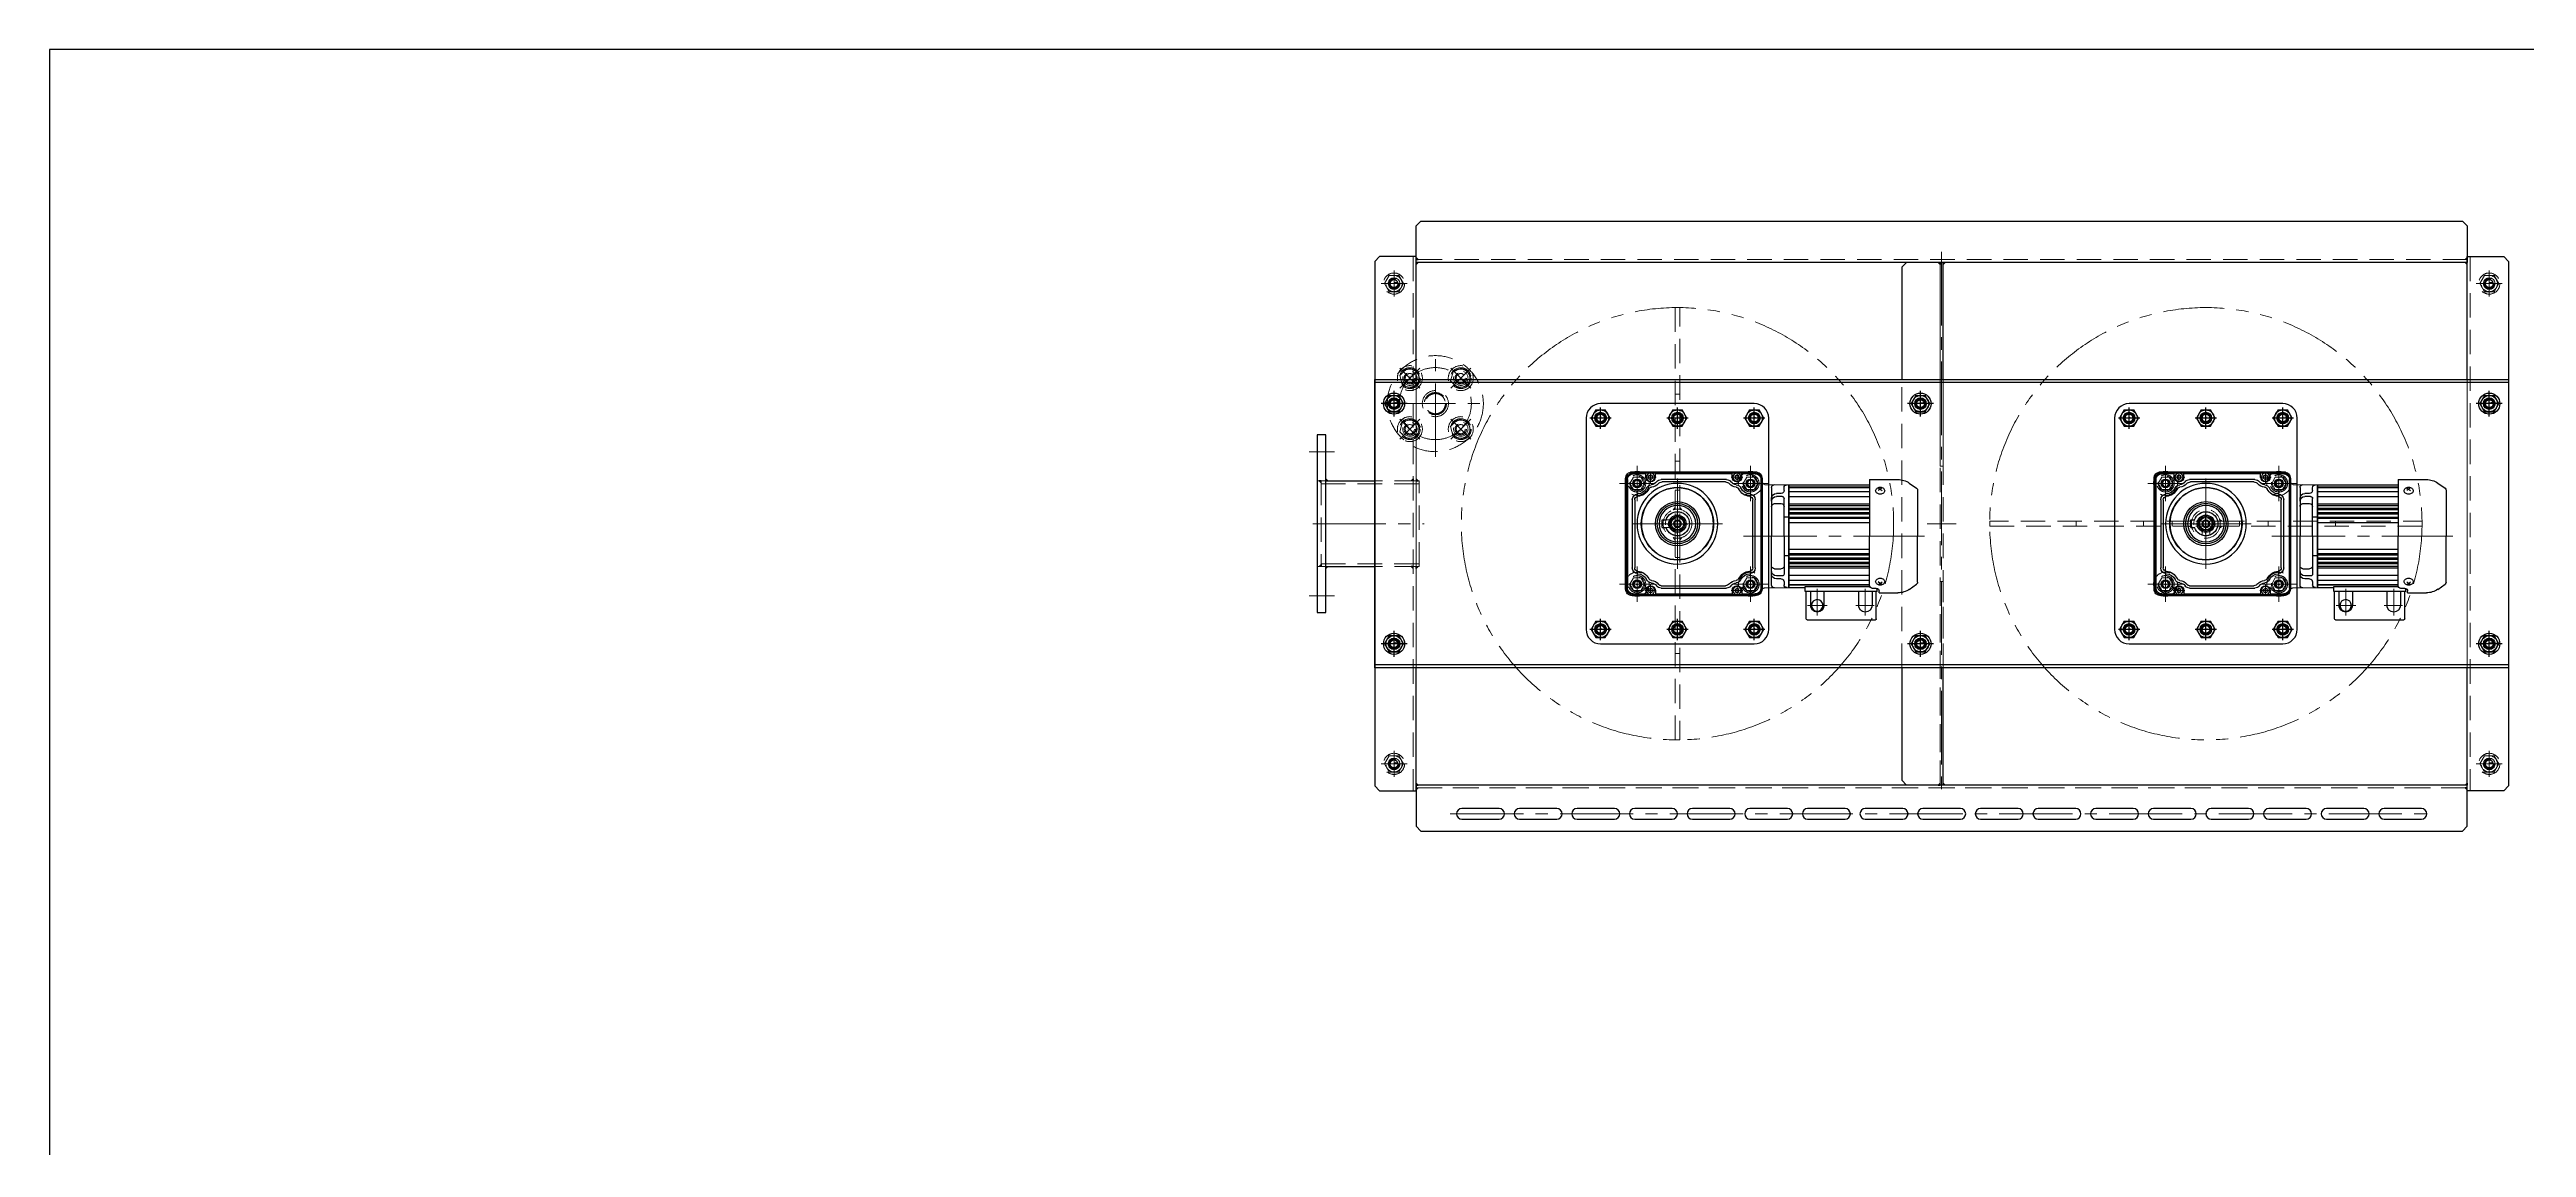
# Model space of a CAD drawing. Header units: millimetres. Extents: x -8731 to 85711, y -14522 to 31379.
# Drawn here: x 42917 to 45495, y 7330 to 8473 of the extents above; entities that cross this region are included whole.
import ezdxf

# ---------------------------------------------------------------- set-up
doc = ezdxf.new("R2010")
doc.units = ezdxf.units.MM
doc.header["$LTSCALE"] = 4
for name, pattern in [('CENTER2', [28.575, 19.05, -3.175, 3.175, -3.175]), ('HIDDEN', [9.525, 6.35, -3.175]), ('PHANTOM2', [31.75, 15.875, -3.175, 3.175, -3.175, 3.175, -3.175])]:
    doc.linetypes.add(name, pattern=pattern)
for name, color, linetype, lineweight in [('04_HIDDEN', 2, 'HIDDEN', 13), ('05_CENTER', 4, 'CENTER2', 13), ('06_PHANTOM', 2, 'PHANTOM2', 13)]:
    doc.layers.add(name, color=color, linetype=linetype, lineweight=lineweight)
doc.layers.add('10_DRAFT', color=8, linetype='Continuous', lineweight=0, plot=False)
doc.styles.add('KANJI0', font='txt.shx', dxfattribs={"width": 0.9, "height": 30, "bigfont": 'bigfont'})
doc.styles.add('KSS_TXT', font='txt.shx', dxfattribs={"bigfont": 'extfont2.shx'})
doc.styles.add('KSS_TXT_L', font='txt.shx', dxfattribs={"height": 9, "bigfont": 'extfont2.shx'})

# ---------------------------------------------------------------- blocks, each defined once
blk = doc.blocks.new('A$C64556005_1')
at = {"color": 0}
for p, q in [((-1120, 28), (-1120, -528)), ((-20, 28), (-20, -528)), ((-23, 25), (-1117, 25)), ((-23, 22), (-1117, 22)), ((-571.5, 22), (-571.5, -190)), ((-571.5, -190), (-571.5, 22)), ((-568.5, -190), (-568.5, 22)), ((-568.5, -190), (-571.5, -190)), ((-568.5, -310), (-571.5, -310)), ((-571.5, -310), (-571.5, -522)), ((-571.5, -522), (-571.5, -310)), ((-568.5, -522), (-568.5, -310)), ((-1117, -522), (-23, -522)), ((-1117, -525), (-23, -525))]:
    blk.add_line(p, q, dxfattribs=at)
for points in [[(-1117, 28), (-1117, 28), (-1155, 28), (-1160, 23), (-1160, -523), (-1155, -528), (-1117, -528), (-1117, 28)], [(-23, 28), (-23, 28), (15, 28), (20, 23), (20, -523), (15, -528), (-23, -528), (-23, 28)]]:
    blk.add_lwpolyline(points, dxfattribs=at)
at = {"color": 3}
for points in [[(-1117, 25), (-1115, 25), (-1115, 25), (-1117, 27)], [(-23, 25), (-25, 25), (-25, 25), (-23, 27)], [(-1117, 22), (-1115, 22), (-1115, 22), (-1117, 20)], [(-571.5, 22), (-571.5, 20), (-571.5, 20), (-573.5, 22)], [(-568.5, 22), (-568.5, 20), (-568.5, 20), (-566.5, 22)], [(-23, 22), (-25, 22), (-25, 22), (-23, 20)], [(-1117, -522), (-1115, -522), (-1115, -522), (-1117, -520)], [(-1117, -525), (-1115, -525), (-1115, -525), (-1117, -527)], [(-571.5, -522), (-571.5, -520), (-571.5, -520), (-573.5, -522)], [(-568.5, -522), (-568.5, -520), (-568.5, -520), (-566.5, -522)], [(-23, -522), (-25, -522), (-25, -522), (-23, -520)], [(-23, -525), (-25, -525), (-25, -525), (-23, -527)]]:
    blk.add_lwpolyline(points, close=True, dxfattribs=at)
at = {"color": 0}
for centre, radius in [((-1140, 0), 6), ((0, 0), 6), ((-1097, -125), 10.5), ((-1140, -500), 6), ((0, -500), 6)]:
    blk.add_circle(centre, radius, dxfattribs=at)
at = {"layer": '04_HIDDEN'}
for centre, radius in [((-1097, -125), 50), ((-1123.5, -98.5), 7.5), ((-1070.5, -98.5), 7.5), ((-1097, -125), 13.6), ((-1097, -125), 11.5), ((-1123.5, -151.5), 7.5), ((-1070.5, -151.5), 7.5)]:
    blk.add_circle(centre, radius, dxfattribs=at)
at = {"layer": '05_CENTER'}
for p, q in [((-570, 32.6), (-570, -532.6)), ((-1130.7, 0), (-1149.3, 0)), ((-1140, 9.3), (-1140, -9.3)), ((-9.3, 0), (9.3, 0)), ((0, 9.3), (0, -9.3)), ((-1097, -180.2), (-1097, -69.8)), ((-1113.7, -108.3), (-1133.4, -88.6)), ((-1080.3, -108.3), (-1060.6, -88.6)), ((-1152.2, -125), (-1041.8, -125)), ((-1113.7, -141.7), (-1133.4, -161.4)), ((-1080.3, -141.7), (-1060.6, -161.4)), ((-555, -250), (-585.1, -250)), ((-1130.7, -500), (-1149.3, -500)), ((-1140, -490.7), (-1140, -509.3)), ((-9.3, -500), (9.3, -500)), ((0, -490.7), (0, -509.3))]:
    blk.add_line(p, q, dxfattribs=at)
blk.add_circle((-1097, -125), 37.5, dxfattribs=at)
at = {"layer": '10_DRAFT'}
for p, q in [((-830.4, -250), (-859.6, -250)), ((-845, -264.6), (-845, -235.4)), ((-280.4, -250), (-309.6, -250)), ((-295, -264.6), (-295, -235.4))]:
    blk.add_line(p, q, dxfattribs=at)
blk = doc.blocks.new('12b_1_1_1')
at = {"color": 0, "linetype": 'CENTER2'}
for p, q in [((14.8, 0), (-14.8, 0)), ((0, -14.8), (0, 14.8))]:
    blk.add_line(p, q, dxfattribs=at)
at = {"color": 0}
for p, q in [((-5.5, 9.5), (-10.9, 0)), ((-10.9, 0), (-5.5, -9.5)), ((5.5, 9.5), (-5.5, 9.5)), ((11, 0), (5.5, 9.5)), ((5.5, -9.5), (11, 0)), ((-5.5, -9.5), (5.5, -9.5))]:
    blk.add_line(p, q, dxfattribs=at)
for radius in [13, 10.8, 9.48, 6, 4.75]:
    blk.add_circle((0, 0), radius, dxfattribs=at)
at = {"layer": '10_DRAFT', "linetype": 'CENTER2', "style": 'KANJI0', "width": 0.82}
blk.add_text('Ｍ１２', height=1.5, dxfattribs=at).set_placement((0.3, 0.1))
blk = doc.blocks.new('*U809')
at = {"layer": '04_HIDDEN', "rotation": 45}
blk.add_blockref('12b_1_1_1', (0, 0), dxfattribs=at)
blk = doc.blocks.new('*U808')
at = {"color": 0, "linetype": 'ByBlock', "lineweight": -2, "transparency": 16777216}
blk.add_blockref('*U809', (44332.5, 7715.9), dxfattribs=at)
for p, rotation in [((44385.5, 7715.9), 270), ((44332.5, 7662.8), 90), ((44385.5, 7662.8), 180)]:
    blk.add_blockref('*U809', p, dxfattribs=dict(at, rotation=rotation))
blk = doc.blocks.new('M8Tz_2_1')
at = {"color": 0}
for radius in [4, 3.25]:
    blk.add_circle((0, 0), radius, dxfattribs=at)
at = {"layer": '05_CENTER'}
for p, q in [((6.9, 0), (-6.9, 0)), ((0, -6.9), (0, 6.9))]:
    blk.add_line(p, q, dxfattribs=at)
blk = doc.blocks.new('A$C516F0479_1')
at = {"color": 0}
for p, q in [((2.5, 225), (-2.5, 225)), ((-2.5, 14.8), (-2.5, 225)), ((2.5, 225), (2.5, 14.8)), ((2.5, 135), (-2.5, 135)), ((2.5, 65), (-2.5, 65)), ((2.5, 35), (-2.5, 35)), ((-2.5, 15), (2.5, 15)), ((8.5, 4), (11.8, 4)), ((8.5, 4), (8.5, -4)), ((-2.5, -14.8), (-2.5, -225)), ((-2.5, -15), (2.5, -15)), ((2.5, -225), (2.5, -14.8)), ((8.5, -4), (11.8, -4)), ((2.5, -35), (-2.5, -35)), ((2.5, -65), (-2.5, -65)), ((2.5, -135), (-2.5, -135)), ((2.5, -225), (-2.5, -225))]:
    blk.add_line(p, q, dxfattribs=at)
at = {"color": 3}
for points in [[(-2.5, 14.8), (-4.5, 14.3), (-2.5, 17), (-2.5, 17)], [(2.5, 14.8), (4.5, 14.3), (2.5, 17), (2.5, 17)], [(-2.5, -14.8), (-4.5, -14.3), (-2.5, -17), (-2.5, -17)], [(2.5, -14.8), (4.5, -14.3), (2.5, -17), (2.5, -17)]]:
    blk.add_lwpolyline(points, close=True, dxfattribs=at)
at = {"color": 0}
for radius in [15, 12.5]:
    blk.add_circle((0, 0), radius, dxfattribs=at)
at = {"layer": '04_HIDDEN'}
for p, q in [((-2.5, 14.8), (-2.5, -14.8)), ((2.5, 14.8), (2.5, -14.8))]:
    blk.add_line(p, q, dxfattribs=at)
at = {"layer": '05_CENTER'}
for p, q in [((21.7, 0), (-21.7, 0)), ((0, -21.7), (0, 21.7))]:
    blk.add_line(p, q, dxfattribs=at)
blk.add_blockref('M8Tz_2_1', (0, 0))
blk = doc.blocks.new('A$C54C30508_1_1')
at = {"color": 0}
for p, q in [((-65, -28), (-60, -23)), ((-60, -23), (-22, -23)), ((-22, -23), (-22, -1117)), ((565, -23), (522, -23)), ((522, -23), (522, -1117)), ((570, -28), (565, -23)), ((-65, -1112), (-65, -28)), ((570, -1112), (570, -28)), ((546.5, -70.5), (546.5, -109.5)), ((557.5, -109.5), (557.5, -70.5)), ((546.5, -130.5), (546.5, -169.5)), ((557.5, -169.5), (557.5, -130.5)), ((546.5, -190.5), (546.5, -229.5)), ((557.5, -229.5), (557.5, -190.5)), ((546.5, -250.5), (546.5, -289.5)), ((557.5, -289.5), (557.5, -250.5)), ((546.5, -310.5), (546.5, -349.5)), ((557.5, -349.5), (557.5, -310.5)), ((546.5, -370.5), (546.5, -409.5)), ((557.5, -409.5), (557.5, -370.5)), ((546.5, -430.5), (546.5, -469.5)), ((557.5, -469.5), (557.5, -430.5)), ((546.5, -490.5), (546.5, -529.5)), ((557.5, -529.5), (557.5, -490.5)), ((546.5, -550.5), (546.5, -589.5)), ((557.5, -589.5), (557.5, -550.5)), ((100, -568.5), (-22, -568.5)), ((522, -568.5), (400, -568.5)), ((-17, -611.5), (-22, -606.5)), ((-17, -611.5), (100, -611.5)), ((400, -611.5), (517, -611.5)), ((517, -611.5), (522, -606.5)), ((546.5, -610.5), (546.5, -649.5)), ((557.5, -649.5), (557.5, -610.5)), ((546.5, -670.5), (546.5, -709.5)), ((557.5, -709.5), (557.5, -670.5)), ((546.5, -730.5), (546.5, -769.5)), ((557.5, -769.5), (557.5, -730.5)), ((546.5, -790.5), (546.5, -829.5)), ((557.5, -829.5), (557.5, -790.5)), ((546.5, -850.5), (546.5, -889.5)), ((557.5, -889.5), (557.5, -850.5)), ((546.5, -910.5), (546.5, -949.5)), ((557.5, -949.5), (557.5, -910.5)), ((546.5, -970.5), (546.5, -1009.5)), ((557.5, -1009.5), (557.5, -970.5)), ((546.5, -1030.5), (546.5, -1069.5)), ((557.5, -1069.5), (557.5, -1030.5)), ((-65, -1112), (-60, -1117)), ((-22, -1117), (-60, -1117)), ((522, -1117), (565, -1117)), ((570, -1112), (565, -1117)), ((205.4, -1211), (205.4, -1160)), ((294.5, -1211), (294.5, -1160))]:
    blk.add_line(p, q, dxfattribs=at)
for points in [[(100, -23), (-28, -23), (-28, 15), (-23, 20), (523, 20), (528, 15), (528, -23), (400, -23)], [(100, -1117), (-28, -1117), (-28, -1155), (-23, -1160), (523, -1160), (528, -1155), (528, -1117), (400, -1117)]]:
    blk.add_lwpolyline(points, dxfattribs=at)
at = {"color": 3}
for points in [[(-25, -23), (-25, -25), (-25, -25), (-27, -23)], [(-22, -23), (-22, -25), (-22, -25), (-20, -23)], [(522, -23), (522, -25), (522, -25), (520, -23)], [(525, -23), (525, -25), (525, -25), (527, -23)], [(-22, -568.5), (-20, -568.5), (-20, -568.5), (-22, -566.5)], [(522, -568.5), (520, -568.5), (520, -568.5), (522, -566.5)], [(-22, -571.5), (-20, -571.5), (-20, -571.5), (-22, -573.5)], [(522, -571.5), (520, -571.5), (520, -571.5), (522, -573.5)], [(-25, -1117), (-25, -1115), (-25, -1115), (-27, -1117)], [(-22, -1117), (-22, -1115), (-22, -1115), (-20, -1117)], [(205.4, -1117), (205.4, -1115), (205.4, -1115), (203.4, -1117)], [(205.4, -1120), (205.4, -1122), (205.4, -1122), (203.4, -1120)], [(294.5, -1117), (294.5, -1115), (294.5, -1115), (296.5, -1117)], [(294.5, -1120), (294.5, -1122), (294.5, -1122), (296.5, -1120)], [(522, -1117), (522, -1115), (522, -1115), (520, -1117)], [(525, -1117), (525, -1115), (525, -1115), (527, -1117)], [(205.4, -1211), (205.4, -1209), (205.4, -1209), (203.4, -1211)], [(294.5, -1211), (294.5, -1209), (294.5, -1209), (296.5, -1211)], [(205.4, -1216), (205.4, -1218), (205.4, -1218), (207.5, -1216)], [(294.5, -1216), (294.5, -1218), (294.5, -1218), (292.6, -1216)]]:
    blk.add_lwpolyline(points, close=True, dxfattribs=at)
at = {"color": 0}
blk.add_lwpolyline([(157.5, -1211), (157.5, -1220), (342.5, -1220), (342.5, -1211)], close=True, dxfattribs=at)
for centre in [(125, 0), (375, 0), (125, -592), (375, -592), (125, -1140), (375, -1140)]:
    blk.add_circle(centre, 6, dxfattribs=at)
for centre, start, end in [((552, -70.5), 0, 180), ((552, -109.5), 180, 0), ((552, -130.5), 0, 180), ((552, -169.5), 180, 0), ((552, -190.5), 0, 180), ((552, -229.5), 180, 0), ((552, -250.5), 0, 180), ((552, -289.5), 180, 0), ((552, -310.5), 0, 180), ((552, -349.5), 180, 0), ((552, -370.5), 0, 180), ((552, -409.5), 180, 0), ((552, -430.5), 0, 180), ((552, -469.5), 180, 0), ((552, -490.5), 0, 180), ((552, -529.5), 180, 0), ((552, -550.5), 0, 180), ((552, -589.5), 180, 0), ((552, -610.5), 0, 180), ((552, -649.5), 180, 0), ((552, -670.5), 0, 180), ((552, -709.5), 180, 0), ((552, -730.5), 0, 180), ((552, -769.5), 180, 0), ((552, -790.5), 0, 180), ((552, -829.5), 180, 0), ((552, -850.5), 0, 180), ((552, -889.5), 180, 0), ((552, -910.5), 0, 180), ((552, -949.5), 180, 0), ((552, -970.5), 0, 180), ((552, -1009.5), 180, 0), ((552, -1030.5), 0, 180), ((552, -1069.5), 180, 0)]:
    blk.add_arc(centre, 5.5, start, end, dxfattribs=at)
at = {"layer": '04_HIDDEN'}
for p, q in [((-28, -20), (528, -20)), ((-25, -23), (-25, -1117)), ((525, -23), (525, -1117)), ((190, -568.5), (190, -571.5)), ((310, -568.5), (310, -571.5)), ((-28, -1120), (528, -1120)), ((294.5, -1114), (205.4, -1114)), ((205.4, -1114), (205.4, -1160)), ((208.5, -1216), (208.5, -1114)), ((291.6, -1216), (291.6, -1114)), ((294.5, -1114), (294.5, -1160)), ((205.4, -1211), (205.4, -1220)), ((294.5, -1211), (294.5, -1220)), ((205.4, -1216), (294.5, -1216))]:
    blk.add_line(p, q, dxfattribs=at)
for points in [[(400, -23), (100, -23)], [(400, -23), (100, -23)], [(522, -571.5), (-22, -571.5)], [(400, -568.5), (100, -568.5)], [(400, -611.5), (100, -611.5)], [(400, -1117), (100, -1117)]]:
    blk.add_lwpolyline(points, dxfattribs=at)
at = {"layer": '05_CENTER'}
for p, q in [((125, -9.3), (125, 9.3)), ((375, -9.3), (375, 9.3)), ((115.7, 0), (134.3, 0)), ((365.7, 0), (384.3, 0)), ((552, -1081.5), (552, -58.5)), ((250, -555), (250, -585.1)), ((-33.1, -570), (533.1, -570)), ((115.7, -592), (134.3, -592)), ((125, -601.3), (125, -582.7)), ((365.7, -592), (384.3, -592)), ((375, -601.3), (375, -582.7)), ((125, -1130.7), (125, -1149.3)), ((250, -1224.6), (250, -1108.6)), ((375, -1130.7), (375, -1149.3)), ((115.7, -1140), (134.3, -1140)), ((365.7, -1140), (384.3, -1140)), ((175, -1201.9), (175, -1228.4)), ((325, -1201.9), (325, -1228.4))]:
    blk.add_line(p, q, dxfattribs=at)
at = {"layer": '10_DRAFT'}
for p, q in [((0, -9.3), (0, 9.3)), ((500, -9.3), (500, 9.3)), ((-9.3, 0), (9.3, 0)), ((490.7, 0), (509.3, 0)), ((250, -280.4), (250, -309.6)), ((264.6, -295), (235.4, -295)), ((264.6, -845), (235.4, -845)), ((250, -830.4), (250, -859.6)), ((0, -1130.7), (0, -1149.3)), ((500, -1130.7), (500, -1149.3)), ((-9.3, -1140), (9.3, -1140)), ((490.7, -1140), (509.3, -1140))]:
    blk.add_line(p, q, dxfattribs=at)
for centre in [(0, 0), (500, 0), (0, -1140), (500, -1140)]:
    blk.add_circle(centre, 6, dxfattribs=at)
blk = doc.blocks.new('10b_2_1')
at = {"color": 0, "linetype": 'CENTER2'}
for p, q in [((13.5, 0), (-13.5, 0)), ((0, -13.5), (0, 13.5))]:
    blk.add_line(p, q, dxfattribs=at)
at = {"color": 0}
for p, q in [((-4.9, 8.5), (-9.8, 0)), ((-9.8, 0), (-4.9, -8.5)), ((-4.9, 8.5), (4.9, 8.5)), ((9.8, 0), (4.9, 8.5)), ((4.9, -8.5), (9.8, 0)), ((-4.9, -8.5), (4.9, -8.5))]:
    blk.add_line(p, q, dxfattribs=at)
for radius in [11, 8.49, 5, 4]:
    blk.add_circle((0, 0), radius, dxfattribs=at)
at = {"layer": '10_DRAFT', "style": 'KSS_TXT'}
blk.add_text('M10', height=1.25, dxfattribs=at).set_placement((0.3, 0.1))
blk = doc.blocks.new('A$C291B532E_1_1')
at = {"color": 0}
for p, q in [((280, 272), (1460, 272)), ((280, -22), (1460, -22))]:
    blk.add_line(p, q, dxfattribs=at)
blk.add_lwpolyline([(280, 275), (1460, 275), (1460, -25), (280, -25)], close=True)
for centre in [(300, 250), (515, 235), (595, 235), (675, 235), (892, 250), (1065, 235), (1145, 235), (1225, 235), (1440, 250), (300, 0), (515, 15), (595, 15), (675, 15), (892, 0), (1065, 15), (1145, 15), (1225, 15), (1440, 0)]:
    blk.add_circle(centre, 6, dxfattribs=at)
at = {"layer": '04_HIDDEN'}
for centre, radius in [((519, 188), 12.5), ((637, 188), 12.5), ((1069, 188), 12.5), ((1187, 188), 12.5), ((595, 125), 21), ((1145, 125), 21), ((519, 83), 12.5), ((637, 83), 12.5), ((1069, 83), 12.5), ((1187, 83), 12.5)]:
    blk.add_circle(centre, radius, dxfattribs=at)
at = {"layer": '05_CENTER'}
for p, q in [((300, 240.7), (300, 259.3)), ((892, 240.7), (892, 259.3)), ((1440, 240.7), (1440, 259.3)), ((309.3, 250), (290.7, 250)), ((524.3, 235), (505.7, 235)), ((515, 225.7), (515, 244.3)), ((604.3, 235), (585.7, 235)), ((595, 225.7), (595, 244.3)), ((684.3, 235), (665.7, 235)), ((675, 225.7), (675, 244.3)), ((901.3, 250), (882.7, 250)), ((1074.3, 235), (1055.7, 235)), ((1065, 225.7), (1065, 244.3)), ((1154.3, 235), (1135.7, 235)), ((1145, 225.7), (1145, 244.3)), ((1234.3, 235), (1215.7, 235)), ((1225, 225.7), (1225, 244.3)), ((1449.3, 250), (1430.7, 250)), ((519, 206.4), (519, 169.6)), ((637, 206.4), (637, 169.6)), ((1069, 206.4), (1069, 169.6)), ((1187, 206.4), (1187, 169.6)), ((500.6, 188), (537.4, 188)), ((618.6, 188), (655.4, 188)), ((1050.6, 188), (1087.4, 188)), ((1168.6, 188), (1205.4, 188)), ((595, 98.5), (595, 151.5)), ((1145, 98.5), (1145, 151.5)), ((621.5, 125), (568.5, 125)), ((1171.5, 125), (1118.5, 125)), ((500.6, 83), (537.4, 83)), ((519, 101.4), (519, 64.6)), ((618.6, 83), (655.4, 83)), ((637, 101.4), (637, 64.6)), ((1050.6, 83), (1087.4, 83)), ((1069, 101.4), (1069, 64.6)), ((1168.6, 83), (1205.4, 83)), ((1187, 101.4), (1187, 64.6)), ((300, -9.3), (300, 9.3)), ((524.3, 15), (505.7, 15)), ((515, 5.7), (515, 24.3)), ((604.3, 15), (585.7, 15)), ((595, 5.7), (595, 24.3)), ((684.3, 15), (665.7, 15)), ((675, 5.7), (675, 24.3)), ((892, -9.3), (892, 9.3)), ((1074.3, 15), (1055.7, 15)), ((1065, 5.7), (1065, 24.3)), ((1154.3, 15), (1135.7, 15)), ((1145, 5.7), (1145, 24.3)), ((1234.3, 15), (1215.7, 15)), ((1225, 5.7), (1225, 24.3)), ((1440, -9.3), (1440, 9.3)), ((309.3, 0), (290.7, 0)), ((901.3, 0), (882.7, 0)), ((1449.3, 0), (1430.7, 0))]:
    blk.add_line(p, q, dxfattribs=at)
blk = doc.blocks.new('A$C051F2DB8_1_1')
at = {"rotation": 180}
blk.add_blockref('A$C291B532E_1_1', (1440, 250), dxfattribs=at)
for p in [(0, 250), (548, 250), (1140, 250), (0, 0), (548, 0), (1140, 0)]:
    blk.add_blockref('10b_2_1', p)
blk = doc.blocks.new('GM-SHYM-RH 0.2kW、1／＊、200V、60Hza_1_1')
at = {"color": 0}
for p, q in [((46, 53), (-81, 53)), ((-81, 52), (-67, 52)), ((-67, 52.6), (-67.4, 53)), ((-67, 48.5), (-67, 52.6)), ((-56.6, 53), (-57, 52.6)), ((-57, 48.5), (-57, 52.6)), ((-57, 52), (23, 52)), ((23, 52.6), (22.6, 53)), ((23, 48.5), (23, 52.6)), ((33.4, 53), (33, 52.6)), ((33, 48.5), (33, 52.6)), ((33, 52), (46, 52)), ((-250, 34.8), (-250, -13)), ((-241.3, 42.3), (-248.9, 37)), ((-200, 46), (-229.5, 46)), ((-213, 37.3), (-211, 36.1)), ((-211, 36.1), (-213, 34.5)), ((-209, 37.3), (-211, 36.1)), ((-211, 36.1), (-209, 34.5)), ((-200, 46), (-200, -13)), ((-116, 40.5), (-200, 40.5)), ((-200, 38), (-116, 38)), ((-200, 37.5), (-116, 37.5)), ((-200, 33.1), (-116, 33.1)), ((-200, 28), (-116, 28)), ((-90.9, 40.9), (-116, 40.4)), ((-116, -13), (-116, 40.5)), ((-116, 40.5), (-116, -13)), ((-111, 34.5), (-111, 37.5)), ((-111, -13), (-111, 26.4)), ((-109, 28.4), (-103, 28.4)), ((-108, 31.5), (-103, 31.5)), ((-98, 37.8), (-98, -13)), ((-98, 23.9), (-98, 26.5)), ((-88, -67), (-88, 46)), ((-87, -67), (-87, 46)), ((-50.9, 46), (16.9, 46)), ((-49.9, 43.5), (-6.6, 43.5)), ((-6.6, 43.5), (15.9, 43.5)), ((52, 46), (52, -67)), ((53, 46), (53, -67)), ((-200, 20.3), (-116, 20.3)), ((-200, 18.7), (-116, 18.7)), ((-200, 15.8), (-116, 15.8)), ((-200, 14.3), (-116, 14.3)), ((-200, 11.2), (-116, 11.2)), ((-200, 9.8), (-116, 9.8)), ((-200, 6.6), (-116, 6.6)), ((-200, 5.4), (-116, 5.4)), ((-200, 1), (-116, 1)), ((-111, 7), (-116, 7)), ((-101, 20.9), (-108, 20.9)), ((-81, -46), (-81, 25)), ((-78.5, -46), (-78.5, 25)), ((15.8, 4), (11.8, 4)), ((15.8, -4), (15.8, 4)), ((44.5, 25), (44.5, -46)), ((47, 25), (47, -46)), ((-250, -60.8), (-250, -13)), ((-200, -64.3), (-200, -13)), ((-116, -13), (-116, -66.5)), ((-116, -66.5), (-116, -13)), ((-111, -13), (-111, -52.4)), ((-98, -63.8), (-98, -13)), ((15.8, -4), (11.8, -4)), ((-200, -27), (-116, -27)), ((-200, -31.4), (-116, -31.4)), ((-200, -32.6), (-116, -32.6)), ((-200, -35.8), (-116, -35.8)), ((-200, -37.2), (-116, -37.2)), ((-200, -40.3), (-116, -40.3)), ((-200, -41.8), (-116, -41.8)), ((-200, -44.7), (-116, -44.7)), ((-200, -46.3), (-116, -46.3)), ((-111, -33), (-116, -33)), ((-101, -46.9), (-108, -46.9)), ((-98, -49.9), (-98, -52.5)), ((-241.3, -68.3), (-248.9, -63)), ((-210, -72), (-229.5, -72)), ((-211, -62.1), (-213, -60.5)), ((-213, -63.3), (-211, -62.1)), ((-211, -62.1), (-209, -60.5)), ((-209, -63.3), (-211, -62.1)), ((-210, -72), (-210, -70.3)), ((-208, -70.5), (-208, -67.5)), ((-208, -70.5), (-133, -70.5)), ((-207, -67.3), (-203, -67.3)), ((-207, -99), (-207, -70.5)), ((-202.5, -70.5), (-202.5, -85)), ((-133, -65.5), (-200.2, -65.5)), ((-200, -54), (-116, -54)), ((-200, -59.1), (-116, -59.1)), ((-200, -63.5), (-116, -63.5)), ((-200, -64), (-116, -64)), ((-188.5, -70.5), (-188.5, -85)), ((-152.5, -70.5), (-152.5, -85)), ((-138.5, -70.5), (-138.5, -85)), ((-134, -99), (-134, -70.5)), ((-133, -70.5), (-133, -65.5)), ((-116, -66.5), (-133, -66.5)), ((-90.5, -66.9), (-116, -66.4)), ((-111, -60.5), (-111, -63.5)), ((-109, -54.4), (-103, -54.4)), ((-108, -57.5), (-103, -57.5)), ((-67, -73), (-81, -73)), ((-81, -74), (46, -74)), ((-67, -73.6), (-67.4, -74)), ((-67, -69.5), (-67, -73.6)), ((-57, -69.5), (-57, -73.6)), ((23, -73), (-57, -73)), ((-57, -73.6), (-56.6, -74)), ((16.9, -67), (-50.9, -67)), ((16.9, -64.5), (-49.9, -64.5)), ((23, -73.6), (22.6, -74)), ((23, -69.5), (23, -73.6)), ((33, -69.5), (33, -73.6)), ((46, -73), (33, -73)), ((33, -73.6), (33.4, -74)), ((-135, -100), (-206, -100)), ((-149, -100.5), (-149, -100)), ((-149, -100.5), (-141, -100.5)), ((-141, -100.5), (-141, -100))]:
    blk.add_line(p, q, dxfattribs=at)
at = {"color": 0, "linetype": 'Continuous'}
for p, q in [((-64, 49.7), (-62, 50.8)), ((-64, 47.3), (-64, 49.7)), ((-62, 46.2), (-64, 47.3)), ((-60, 49.7), (-62, 50.8)), ((-60, 47.3), (-62, 46.2)), ((-60, 49.7), (-60, 47.3)), ((26, 49.7), (28, 50.8)), ((26, 47.3), (26, 49.7)), ((28, 46.2), (26, 47.3)), ((30, 49.7), (28, 50.8)), ((30, 47.3), (28, 46.2)), ((30, 49.7), (30, 47.3)), ((-64, -68.3), (-62, -67.2)), ((-64, -70.7), (-64, -68.3)), ((-62, -71.8), (-64, -70.7)), ((-60, -68.3), (-62, -67.2)), ((-60, -70.7), (-62, -71.8)), ((-60, -68.3), (-60, -70.7)), ((26, -68.3), (28, -67.2)), ((26, -70.7), (26, -68.3)), ((28, -71.8), (26, -70.7)), ((30, -68.3), (28, -67.2)), ((30, -70.7), (28, -71.8)), ((30, -68.3), (30, -70.7))]:
    blk.add_line(p, q, dxfattribs=at)
at = {"color": 0}
for points in [[(-206.3, 34.3), (-206.4, 35), (-206.7, 35.7), (-207.1, 36.3), (-207.7, 36.9), (-208.4, 37.3), (-209.2, 37.7), (-210.1, 37.9), (-211, 37.9), (-211.9, 37.9), (-212.8, 37.7), (-213.6, 37.3), (-214.3, 36.9), (-214.9, 36.3), (-215.3, 35.7), (-215.6, 35), (-215.7, 34.3), (-215.6, 33.6), (-215.3, 32.9), (-214.9, 32.3), (-214.3, 31.8), (-213.6, 31.3), (-212.8, 31), (-211.9, 30.8), (-211, 30.7), (-210.1, 30.8), (-209.2, 31), (-208.4, 31.3), (-207.7, 31.8), (-207.1, 32.3), (-206.7, 32.9), (-206.4, 33.6)], [(-206.3, -60.3), (-206.4, -59.6), (-206.7, -58.9), (-207.1, -58.3), (-207.7, -57.8), (-208.4, -57.3), (-209.2, -57), (-210.1, -56.8), (-211, -56.7), (-211.9, -56.8), (-212.8, -57), (-213.6, -57.3), (-214.3, -57.8), (-214.9, -58.3), (-215.3, -58.9), (-215.6, -59.6), (-215.7, -60.3), (-215.6, -61), (-215.3, -61.7), (-214.9, -62.3), (-214.3, -62.9), (-213.6, -63.3), (-212.8, -63.7), (-211.9, -63.9), (-211, -63.9), (-210.1, -63.9), (-209.2, -63.7), (-208.4, -63.3), (-207.7, -62.9), (-207.1, -62.3), (-206.7, -61.7), (-206.4, -61)]]:
    blk.add_lwpolyline(points, close=True, dxfattribs=at)
at = {"color": 0, "linetype": 'Continuous'}
for centre in [(-62, 48.5), (28, 48.5), (-62, -69.5), (28, -69.5)]:
    blk.add_circle(centre, 4.25, dxfattribs=at)
at = {"color": 0}
for centre, radius in [((0, 0), 42), ((0, 0), 37.5), ((0, 0), 19), ((-145.5, -85), 6)]:
    blk.add_circle(centre, radius, dxfattribs=at)
for centre, radius, start, end in [((-81, 46), 7, 90, 180), ((-81, 46), 6, 90, 180), ((46, 46), 7, 0, 90), ((46, 46), 6, 0, 90), ((-247.4, 34.8), 2.6, 125, 180), ((-229.5, 25.4), 20.6, 90, 125), ((-114, 37.5), 3, 0, 91), ((-108, 34.5), 3, 180, 270), ((-109, 26.4), 2, 90, 180), ((-103, 26.5), 5, 0, 90), ((-103, 23.4), 5, 0, 90), ((-101, 37.8), 3, 0, 91), ((-91, 43.9), 3, 271, 0), ((-75, 25), 6, 93.3723, 180), ((-75, 25), 3.5, 93.3723, 180), ((-76, 42), 11, 273.3723, 334.0431), ((-76, 42), 13.5, 273.3723, 334.0431), ((-62, 48.5), 5, 180, 0), ((-60.7, 34.6), 6, 95.2677, 154.0431), ((-60.7, 34.6), 3.5, 95.2677, 154.0431), ((-62, 48.5), 8, 275.2677, 322.6165), ((-62, 48.5), 10.5, 275.2677, 318.9853), ((-50.9, 40), 6, 90, 142.6165), ((-49.9, 38), 5.5, 90, 138.9853), ((15.9, 38), 5.5, 41.0147, 90), ((16.9, 40), 6, 37.3835, 90), ((28, 48.5), 10.5, 221.0147, 264.7323), ((28, 48.5), 8, 217.3835, 264.7323), ((28, 48.5), 5, 180, 0), ((26.7, 34.6), 3.5, 25.9569, 84.7323), ((26.7, 34.6), 6, 25.9569, 84.7323), ((42, 42), 13.5, 205.9569, 266.6277), ((42, 42), 11, 205.9569, 266.6277), ((41, 25), 3.5, 0, 86.6277), ((41, 25), 6, 0, 86.6277), ((-108, 17.9), 3, 90, 180), ((-101, 17.9), 3, 0, 90), ((0, 0), 12.5, 18.6629, 341.3371), ((-108, -43.9), 3, 180, 270), ((-103, -49.4), 5, 270, 0), ((-101, -43.9), 3, 270, 0), ((-75, -46), 6, 180, 266.6277), ((-75, -46), 3.5, 180, 266.6277), ((-76, -63), 13.5, 25.9569, 86.6277), ((42, -63), 13.5, 93.3723, 154.0431), ((41, -46), 3.5, 273.3723, 0), ((41, -46), 6, 273.3723, 0), ((-247.4, -60.8), 2.6, 180, 235), ((-229.5, -51.4), 20.6, 235, 270), ((-207, -70.3), 3, 90, 180), ((-203, -64.3), 3, 270, 0), ((-114, -63.5), 3, 269, 0), ((-109, -52.4), 2, 180, 270), ((-108, -60.5), 3, 90, 180), ((-103, -52.5), 5, 270, 0), ((-101, -63.8), 3, 269, 0), ((-90.6, -69.9), 3, 16.8096, 89), ((-81, -67), 7, 180, 270), ((-81, -67), 6, 180, 270), ((-76, -63), 11, 25.9569, 86.6277), ((-62, -69.5), 5, 0, 180), ((-60.7, -55.6), 6, 205.9569, 264.7323), ((-60.7, -55.6), 3.5, 205.9569, 264.7323), ((-62, -69.5), 8, 37.3835, 84.7323), ((-62, -69.5), 10.5, 41.0147, 84.7323), ((-50.9, -61), 6, 217.3835, 270), ((-49.9, -59), 5.5, 221.0147, 270), ((16.9, -61), 3.5, 270, 322.6165), ((16.9, -61), 6, 270, 322.6165), ((28, -69.5), 10.5, 95.2677, 142.6165), ((28, -69.5), 8, 95.2677, 142.6165), ((28, -69.5), 5, 0, 180), ((26.7, -55.6), 3.5, 275.2677, 334.0431), ((26.7, -55.6), 6, 275.2677, 334.0431), ((42, -63), 11, 93.3723, 154.0431), ((46, -67), 6, 270, 0), ((46, -67), 7, 270, 0), ((-206, -99), 1, 180, 270), ((-195.5, -85), 7, 180, 0), ((-145.5, -85), 7, 180, 0), ((-135, -99), 1, 270, 0)]:
    blk.add_arc(centre, radius, start, end, dxfattribs=at)
at = {"layer": '05_CENTER', "color": 0}
for p, q in [((-62, 54.5), (-62, 42.5)), ((28, 54.5), (28, 42.5)), ((-56, 48.5), (-68, 48.5)), ((0, -47.1), (0, 47.2)), ((34, 48.5), (22, 48.5)), ((-46.9, 0), (46.9, 0)), ((-68.8, -13), (-257, -13)), ((-195.5, -67.7), (-195.5, -95.7)), ((-145.5, -67.7), (-145.5, -95.7)), ((-56, -69.5), (-68, -69.5)), ((-62, -63.5), (-62, -75.5)), ((34, -69.5), (22, -69.5)), ((28, -63.5), (28, -75.5)), ((-204.8, -85), (-185.6, -85)), ((-155.9, -85), (-135.5, -85))]:
    blk.add_line(p, q, dxfattribs=at)
at = {"color": 0}
for p in [(-76, 42), (42, 42), (-76, -63), (42, -63)]:
    blk.add_blockref('M8Tz_2_1', p, dxfattribs=at)
blk = doc.blocks.new('A$C48CF7C53_1_1')
at = {"color": 0}
for p, q in [((-95, 110), (-95, -110)), ((80, 125), (-80, 125)), ((95, -110), (95, 110)), ((-80, -125), (80, -125))]:
    blk.add_line(p, q, dxfattribs=at)
for centre, radius in [((-80, 110), 6), ((0, 110), 6), ((80, 110), 6), ((-76, 63), 4.5), ((42, 63), 4.5), ((0, 0), 23), ((-76, -42), 4.5), ((42, -42), 4.5), ((-80, -110), 6), ((0, -110), 6), ((80, -110), 6)]:
    blk.add_circle(centre, radius, dxfattribs=at)
for centre, start, end in [((-80, 110), 90, 180), ((80, 110), 0, 90), ((-80, -110), 180, 270), ((80, -110), 270, 0)]:
    blk.add_arc(centre, 15, start, end, dxfattribs=at)
at = {"layer": '05_CENTER'}
for p, q in [((-89.3, 110), (-70.7, 110)), ((-80, 119.3), (-80, 100.7)), ((-9.3, 110), (9.3, 110)), ((0, 119.3), (0, 100.7)), ((70.7, 110), (89.3, 110)), ((80, 119.3), (80, 100.7)), ((-68.7, 63), (-83.3, 63)), ((-76, 55.7), (-76, 70.3)), ((49.3, 63), (34.7, 63)), ((42, 55.7), (42, 70.3)), ((0, -32.3), (0, 32.3)), ((32.3, 0), (-32.3, 0)), ((-68.7, -42), (-83.3, -42)), ((-76, -49.3), (-76, -34.7)), ((49.3, -42), (34.7, -42)), ((42, -49.3), (42, -34.7)), ((-80, -100.7), (-80, -119.3)), ((0, -100.7), (0, -119.3)), ((80, -100.7), (80, -119.3)), ((-89.3, -110), (-70.7, -110)), ((-9.3, -110), (9.3, -110)), ((70.7, -110), (89.3, -110))]:
    blk.add_line(p, q, dxfattribs=at)
blk = doc.blocks.new('A$C44603F08_1_1')
at = {"color": 0}
blk.add_lwpolyline([(-123, 117), (5, 117, -0.414214), (12, 110), (12, -5, -0.414214), (5, -12), (-123, -12, -0.414214), (-130, -5), (-130, 110, -0.414214)], format="xyb", close=True, dxfattribs=at)
for centre, radius in [((-118, 105), 4.5), ((0, 105), 4.5), ((-42, 42), 21), ((-118, 0), 4.5), ((0, 0), 4.5)]:
    blk.add_circle(centre, radius, dxfattribs=at)
at = {"layer": '05_CENTER'}
for p, q in [((-110.7, 105), (-125.3, 105)), ((-118, 97.7), (-118, 112.3)), ((7.3, 105), (-7.3, 105)), ((0, 97.7), (0, 112.3)), ((-42, 12.9), (-42, 71.1)), ((-12.9, 42), (-71.1, 42)), ((-118, -7.3), (-118, 7.3)), ((0, -7.3), (0, 7.3)), ((-110.7, 0), (-125.3, 0)), ((7.3, 0), (-7.3, 0))]:
    blk.add_line(p, q, dxfattribs=at)
blk = doc.blocks.new('A$C6AB05A03_1_1')
at = {"color": 0}
blk.add_lwpolyline([(-123, 117), (5, 117, -0.414214), (12, 110), (12, -5, -0.414214), (5, -12), (-123, -12, -0.414214), (-130, -5), (-130, 110, -0.414214)], format="xyb", close=True, dxfattribs=at)
for centre, radius in [((-118, 105), 4.5), ((0, 105), 4.5), ((-42, 42), 37.6), ((-118, 0), 4.5), ((0, 0), 4.5)]:
    blk.add_circle(centre, radius, dxfattribs=at)
at = {"layer": '05_CENTER'}
for p, q in [((-110.7, 105), (-125.3, 105)), ((-118, 97.7), (-118, 112.3)), ((7.3, 105), (-7.3, 105)), ((0, 97.7), (0, 112.3)), ((-42, -5), (-42, 89)), ((5, 42), (-89, 42)), ((-118, -7.3), (-118, 7.3)), ((0, -7.3), (0, 7.3)), ((-110.7, 0), (-125.3, 0)), ((7.3, 0), (-7.3, 0))]:
    blk.add_line(p, q, dxfattribs=at)
blk = doc.blocks.new('A$C67FD2836_1_1_1')
at = {"color": 0, "linetype": 'CENTER2'}
for p, q in [((-10.8, 0), (10.8, 0)), ((0, -10.8), (0, 10.8))]:
    blk.add_line(p, q, dxfattribs=at)
at = {"color": 0}
for p, q in [((-7.5, 0), (-3.8, 6.5)), ((-3.8, -6.5), (-7.5, 0)), ((-3.8, 6.5), (3.8, 6.5)), ((3.8, 6.5), (7.5, 0)), ((7.5, 0), (3.8, -6.5)), ((3.8, -6.5), (-3.8, -6.5))]:
    blk.add_line(p, q, dxfattribs=at)
for radius in [9, 7.7]:
    blk.add_circle((0, 0), radius, dxfattribs=at)
at = {"layer": '10_DRAFT', "style": 'KSS_TXT_L'}
blk.add_text('BT-M8', height=0.3, dxfattribs=at).set_placement((-0.7, -0.5))
blk = doc.blocks.new('M10Nua_1_1_1')
at = {"color": 0, "linetype": 'CENTER2'}
for p, q in [((11.1, 0), (-11.1, 0)), ((0, -11.1), (0, 11.1))]:
    blk.add_line(p, q, dxfattribs=at)
at = {"color": 0}
for p, q in [((-4.9, 8.5), (-9.8, 0)), ((-9.8, 0), (-4.9, -8.5)), ((-4.9, 8.5), (4.9, 8.5)), ((9.8, 0), (4.9, 8.5)), ((4.9, -8.5), (9.8, 0)), ((-4.9, -8.5), (4.9, -8.5))]:
    blk.add_line(p, q, dxfattribs=at)
for radius in [8.49, 5, 4]:
    blk.add_circle((0, 0), radius, dxfattribs=at)
at = {"layer": '10_DRAFT', "style": 'KANJI0', "width": 0.82}
blk.add_text('Ｍ１０', height=1.25, dxfattribs=at).set_placement((0.3, 0.1))
blk = doc.blocks.new('A$C3EC33891_1_1')
at = {"color": 0, "linetype": 'CENTER2'}
for p, q in [((-10.7, 0), (10.7, 0)), ((0, -10.7), (0, 10.7))]:
    blk.add_line(p, q, dxfattribs=at)
at = {"color": 0}
for p, q in [((-3.5, 0), (-1.7, 3)), ((-1.7, -3), (-3.5, 0)), ((-1.7, 3), (1.7, 3)), ((1.7, 3), (3.5, 0)), ((3.5, 0), (1.7, -3)), ((1.7, -3), (-1.7, -3))]:
    blk.add_line(p, q, dxfattribs=at)
for radius in [9, 7.7, 6.5]:
    blk.add_circle((0, 0), radius, dxfattribs=at)
at = {"layer": '10_DRAFT', "style": 'KSS_TXT_L'}
blk.add_text('CS-M8', height=0.3, dxfattribs=at).set_placement((-0.7, -0.5))
blk = doc.blocks.new('A$C33FE1CA8_1_1')
at = {"rotation": 180}
for name, p in [('A$C48CF7C53_1_1', (0, 110)), ('A$C44603F08_1_1', (-42, 152)), ('A$C6AB05A03_1_1', (-42, 152))]:
    blk.add_blockref(name, p, dxfattribs=at)
for name, p in [('M10Nua_1_1_1', (-80, 220)), ('M10Nua_1_1_1', (0, 220)), ('M10Nua_1_1_1', (80, 220)), ('A$C3EC33891_1_1', (0, 110)), ('M10Nua_1_1_1', (-80, 0)), ('M10Nua_1_1_1', (0, 0)), ('M10Nua_1_1_1', (80, 0))]:
    blk.add_blockref(name, p)
at = {"color": 4, "xscale": -1}
blk.add_blockref('GM-SHYM-RH 0.2kW、1／＊、200V、60Hza_1_1', (0, 110), dxfattribs=at)
at = {"layer": '04_HIDDEN'}
for p in [(-42, 152), (76, 152), (-42, 47), (76, 47)]:
    blk.add_blockref('A$C67FD2836_1_1_1', p, dxfattribs=at)

msp = doc.modelspace()

# ---------------------------------------------------------------- linework, layer by layer
at = {"color": 2}
msp.add_lwpolyline([(42916.61015, 6208.71124), (46741.91985, 6208.71124), (46741.91985, 8472.85816), (42916.61015, 8472.85816)], close=True, dxfattribs=at)
at = {"layer": '06_PHANTOM'}
for centre in [(44611.04367, 7979.24445), (45161.04365, 7979.24445)]:
    msp.add_circle(centre, 225, dxfattribs=at)

# ---------------------------------------------------------------- block references
at = {"rotation": 270}
msp.add_blockref('A$C54C30508_1_1', (45456.02572, 8229.24445), dxfattribs=at)
for name, p in [('*U808', (0, 414.89909)), ('A$C051F2DB8_1_1', (44316.02572, 7854.24445)), ('A$C33FE1CA8_1_1', (44611.02572, 7869.24445)), ('A$C33FE1CA8_1_1', (45161.04365, 7869.24445))]:
    msp.add_blockref(name, p)
at = {"layer": '04_HIDDEN'}
for name, p in [('A$C64556005_1', (45456.02572, 8229.24363)), ('10b_2_1', (44316.02572, 8229.24363)), ('10b_2_1', (45456.02572, 8229.24363)), ('10b_2_1', (44316.02572, 7729.24445)), ('10b_2_1', (45456.02572, 7729.24445))]:
    msp.add_blockref(name, p, dxfattribs=at)
for p, rotation in [((44611.02572, 7979.24445), 180), ((45161.0257, 7979.24445), 270)]:
    msp.add_blockref('A$C516F0479_1', p, dxfattribs=dict(at, rotation=rotation))

doc.saveas('drawing.dxf')
